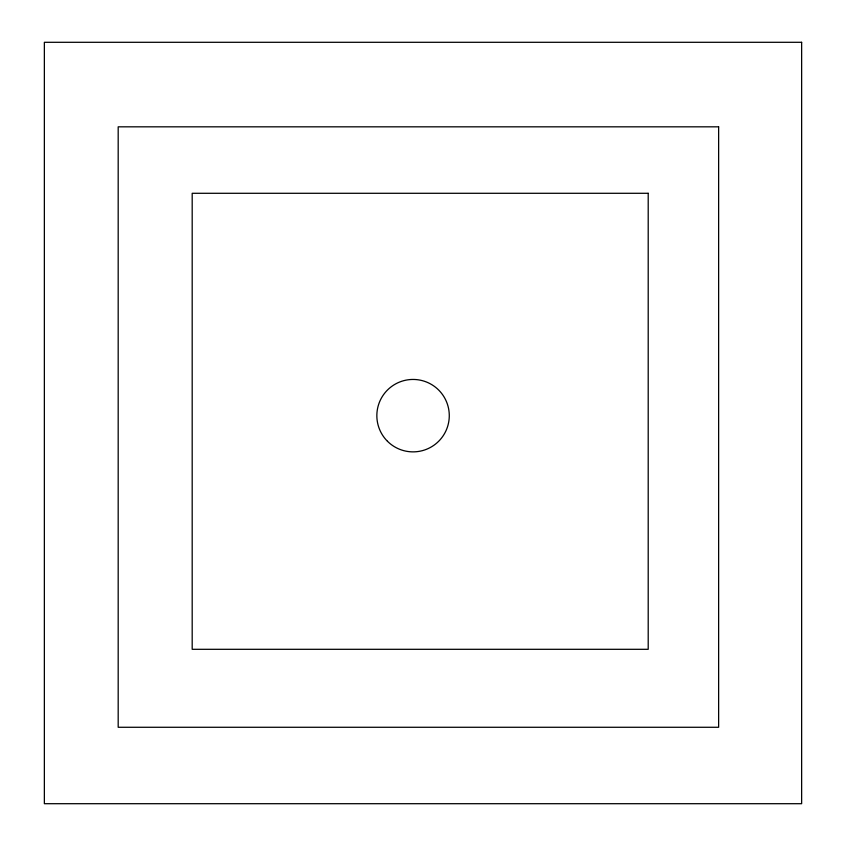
<?xml version="1.0" encoding="UTF-8"?>
<svg xmlns="http://www.w3.org/2000/svg" width="846" height="846" viewBox="0 0 846 846"><rect width="100%" height="100%" fill="white"/><g stroke="black" fill="none" stroke-linecap="round" stroke-linejoin="round"><path stroke-width="1.27" d="M801.638 42.3L44.362 42.3L44.362 803.7L801.638 803.7L801.638 42.3M718.635 126.826L118.186 126.826L118.186 727.274L718.635 727.274L718.635 126.826M648.205 193.29L192.19 193.29L192.19 649.305L648.205 649.305L648.205 193.29M387.457 441.263A36.209 36.209 0 0 0 448.042 425.03A36.209 36.209 0 0 0 403.69 380.679A36.209 36.209 0 0 0 387.457 441.263"/></g></svg>
